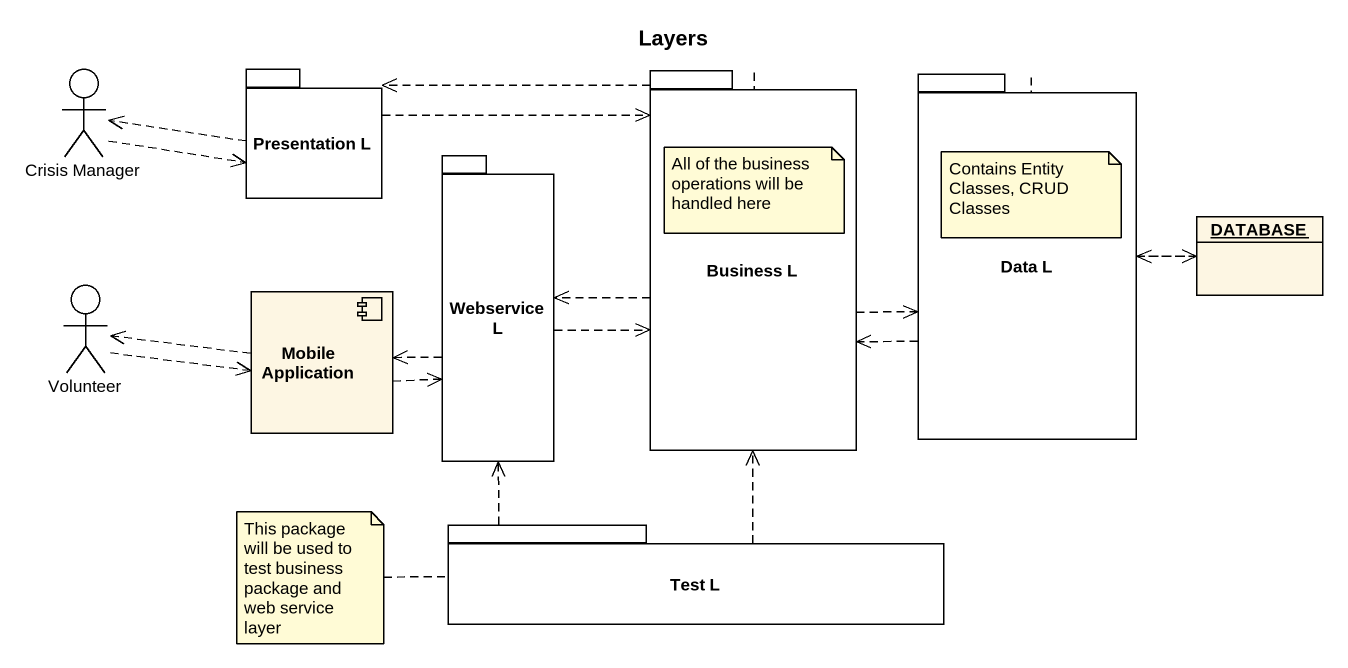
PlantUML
@startuml
title Layers
allowmixing
hide circle
hide empty members
actor "Crisis Manager" as Crisis_Manager
package "Presentation L" as Presentation_L {
}
package "Business L" as Business_L {
}
package "Data L" as Data_L {
}
package "Webservice L" as Webservice_L {
}
object "DATABASE" as DATABASE_
actor Volunteer
component "Mobile Application" as Mobile_Application
package "Test L" as Test_L {
}
Crisis_Manager .right.> Presentation_L
Presentation_L .left.> Crisis_Manager
Presentation_L .right.> Business_L
Business_L .left.> Presentation_L
Business_L .right.> Data_L
Business_L .left.> Webservice_L
Data_L .left.> Business_L
Data_L .right.> DATABASE_
Webservice_L .right.> Business_L
Webservice_L .left.> Mobile_Application
DATABASE_ .left.> Data_L
Volunteer .right.> Mobile_Application
Mobile_Application .right.> Webservice_L
Mobile_Application .left.> Volunteer
Test_L .up.> Business_L
Test_L .up.> Webservice_L
note top of Business_L : All of the business operations will be handled here
note top of Data_L : Contains Entity Classes, CRUD Classes
note left of Test_L : This package will be used to test business package and web service layer
@enduml
